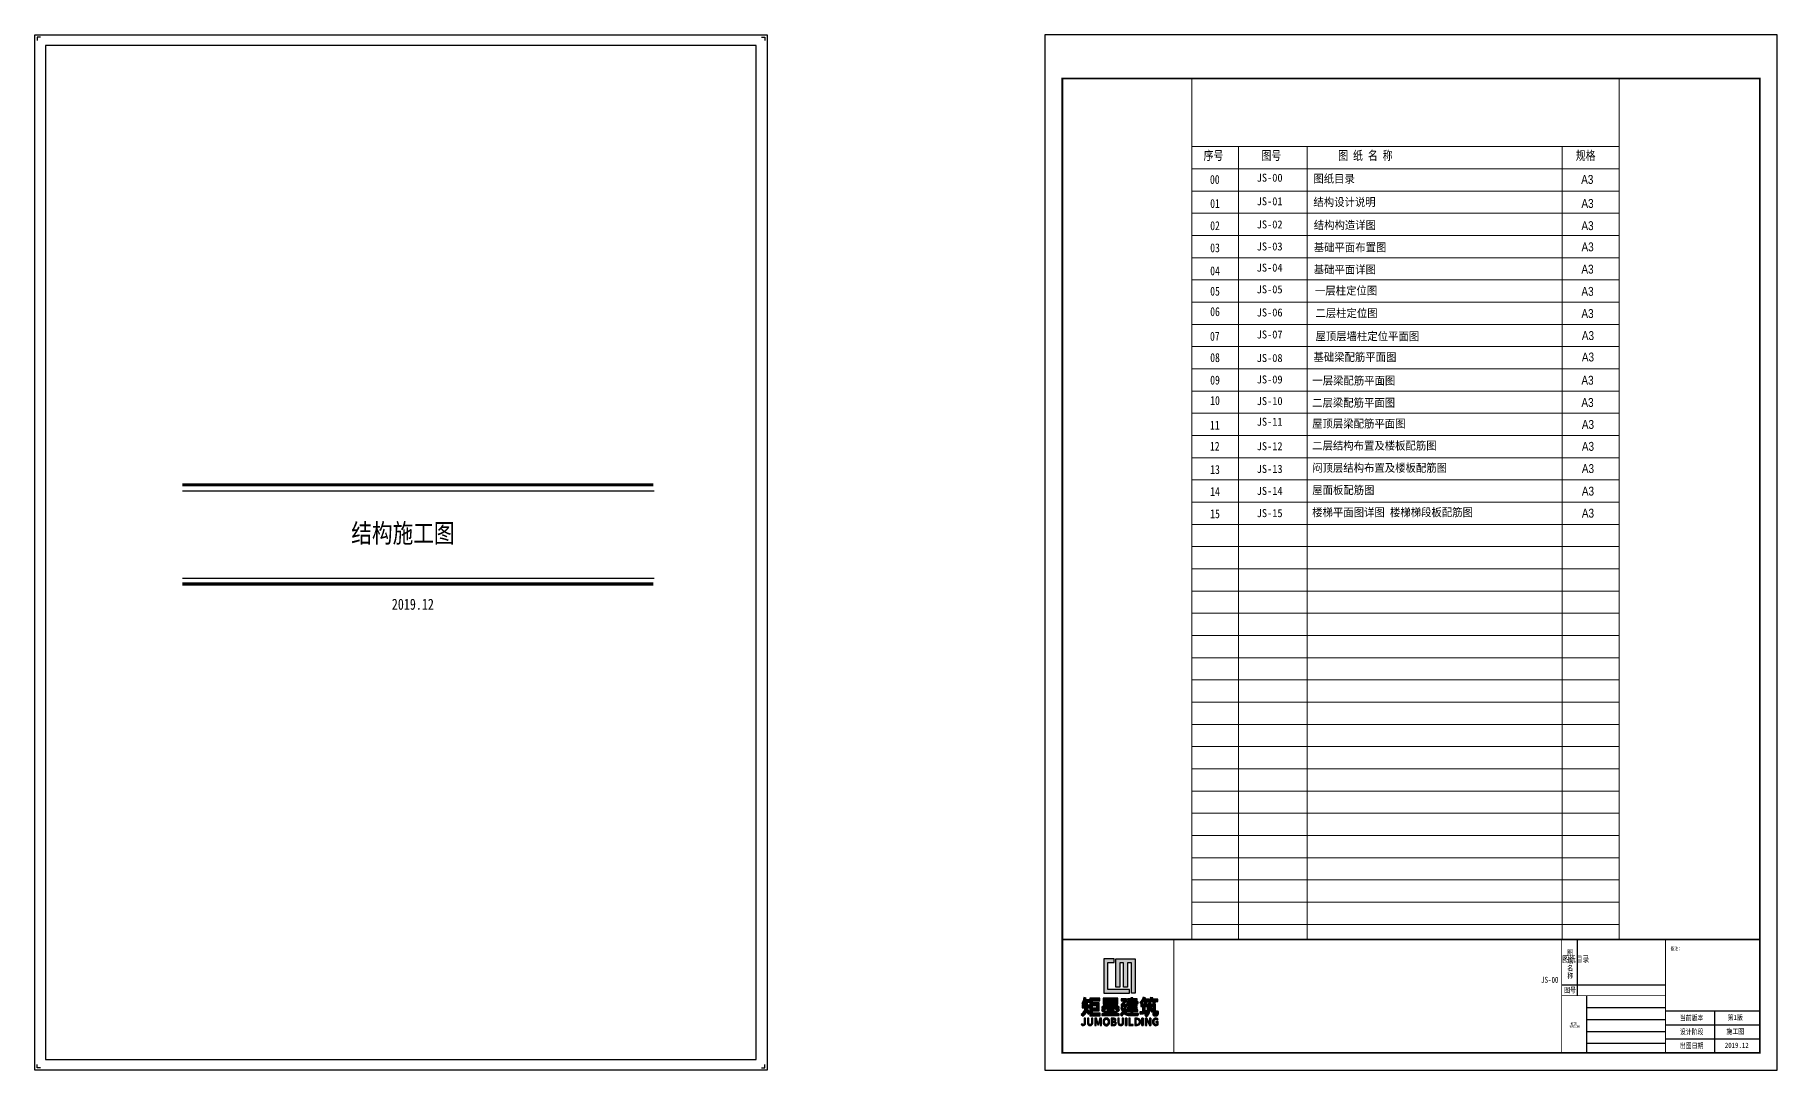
# Model space of a CAD drawing. Header units: millimetres. Extents: x -807114 to 558292, y -468455 to -61603.
# Drawn here: x -654468 to -593115, y -240676 to -204210 of the extents above; entities that cross this region are included whole.
import ezdxf
from ezdxf.enums import TextEntityAlignment as Align

# ---------------------------------------------------------------- set-up
doc = ezdxf.new("R2010")
doc.units = ezdxf.units.MM
doc.header["$LTSCALE"] = 1000
for name, color, linetype in [('PUB_TEXT', 3, 'Continuous'), ('PUB_TITLE', 4, 'Continuous'), ('TK', 7, 'Continuous'), ('建-文字', 7, 'Continuous'), ('标注', 7, 'Continuous'), ('标注1', 7, 'Continuous'), ('装饰天花', 3, 'Continuous')]:
    doc.layers.add(name, color=color, linetype=linetype)
doc.styles.add('style2', font='', dxfattribs={"width": 0.8, "height": 250})
doc.styles.add('uni-黑体', font='simhei.ttf')
doc.styles.add('ZDBOX', font='simsun.ttc', dxfattribs={"width": 0.7})
doc.styles.add('宋体', font='simsun.ttc', dxfattribs={"width": 0.8})
doc.styles.get('style2').set_extended_font_data('SimSun')

# ---------------------------------------------------------------- blocks, each defined once
blk = doc.blocks.new('rdfhdghkyouy')
h = blk.add_hatch(color=1)
h.dxf.hatch_style = 1
h.paths.add_polyline_path([(2159971.7, 406811.8), (2159998.1, 406811.8), (2159998.1, 406826.8), (2159956.5, 406826.8), (2159956.5, 406688.1), (2160060.7, 406688.1), (2160060.7, 406703), (2159971.7, 406703)])
h = blk.add_hatch(color=1)
h.dxf.hatch_style = 1
h.paths.add_polyline_path([(2160036.5, 406712), (2160051.7, 406712), (2160051.7, 406811.7), (2160067.7, 406811.7), (2160067.7, 406687.9), (2160083, 406687.9), (2160083, 406826.8), (2160005.4, 406826.8), (2160005.4, 406711.8), (2160020.5, 406711.8), (2160020.5, 406811.7), (2160036.5, 406811.7)])
h = blk.add_hatch(color=256)
h.dxf.hatch_style = 1
h.paths.add_polyline_path([(2159889.6, 406639), (2159889.6, 406651.5), (2159896.6, 406651.5), (2159896.6, 406660.4), (2159882.5, 406660.4, 0.075426), (2159884.5, 406668.2, 0.02828), (2159875.5, 406670.1, -0.101092), (2159866.7, 406645.4, 0.098123), (2159875.1, 406641.4, 0.05359), (2159879.3, 406651.5, -0.000618), (2159880.6, 406651.5), (2159880.6, 406639), (2159868.1, 406639), (2159868.1, 406629.1), (2159880.5, 406629.1, -0.17747), (2159864.8, 406601.7), (2159872.5, 406594.2, 0.125187), (2159885, 406612.1, -0.632942), (2159886.1, 406612.2, 0.035284), (2159893.2, 406602.9, 0.043167), (2159899.3, 406608.9), (2159899.3, 406611.4, -0.026646), (2159888.8, 406624.5, 0.19173), (2159889.4, 406629.1), (2159897.5, 406629.1), (2159897.5, 406639)])
h = blk.add_hatch(color=256)
h.dxf.hatch_style = 1
h.paths.add_polyline_path([(2160122.1, 406633.7), (2160129.2, 406633.7), (2160129.2, 406643.4), (2160106.1, 406643.4), (2160106.1, 406633.6), (2160113.2, 406633.6), (2160113.2, 406613.7, -0.0265), (2160102.5, 406611.9, 0.097106), (2160103.4, 406602.3, -0.005713), (2160129.2, 406607.1, 0.05), (2160129.3, 406616.5, 0.024926), (2160123, 406615, -0.515318), (2160122.1, 406615.5)])
h.paths.add_polyline_path([(2160164, 406643.4), (2160132.9, 406643.4), (2160132.9, 406614.9, -0.1854), (2160122.3, 406599.4, 0.144295), (2160129.6, 406593.4, 0.244594), (2160142.6, 406615.8), (2160142.6, 406622), (2160143.5, 406622), (2160150.1, 406611.1), (2160154.2, 406615.8), (2160155.2, 406615.8), (2160155.2, 406602.9, 0.365184), (2160160.4, 406596.2), (2160170.6, 406596.2, 0.348371), (2160177.2, 406604.6), (2160177.2, 406613.1, 0.011482), (2160169.4, 406615.8), (2160169.4, 406612.2), (2160168.3, 406612.2), (2160168.3, 406606, -0.574481), (2160164, 406606.5)])
h.paths.add_polyline_path([(2160142.7, 406634.5), (2160155.1, 406634.5), (2160155.1, 406620.2), (2160154.2, 406620.2), (2160147.7, 406629.4), (2160144.4, 406626.5), (2160142.7, 406626.5)], flags=16)
h.paths.add_polyline_path([(2160174.7, 406663.9), (2160153.4, 406663.9, 0.07162), (2160154.8, 406669.2, 0.023398), (2160145.3, 406670, -0.080777), (2160140.6, 406658.7), (2160139.9, 406658.7), (2160139.9, 406664.1), (2160122.5, 406664.1, 0.117099), (2160124.9, 406668.9, -0.03015), (2160114.9, 406670.9, -0.103994), (2160102.7, 406650.1, 0.130817), (2160110.2, 406644, 0.122166), (2160116.8, 406653.9), (2160120.3, 406653.9, 0.044245), (2160123.2, 406645.1, 0.137588), (2160131.5, 406647.7, -0.103032), (2160129.3, 406654), (2160138.3, 406654), (2160138.3, 406653.4, -0.005915), (2160135.5, 406649.3, 0.08158), (2160144.3, 406645.8, 0.192586), (2160148, 406654.1), (2160153.2, 406654.1, 0.071285), (2160157.1, 406645.4, 0.167739), (2160165.3, 406647.5, -0.147898), (2160162.2, 406654.1), (2160174.7, 406654.1)])
h = blk.add_hatch(color=256)
h.dxf.hatch_style = 1
h.paths.add_polyline_path([(2159899.3, 406596.2), (2159941.3, 406596.2), (2159941.3, 406607), (2159910.1, 406607), (2159910.1, 406616.7), (2159937.6, 406616.7), (2159937.6, 406648.9), (2159910.1, 406648.9), (2159910.1, 406656.7), (2159939.4, 406656.7), (2159939.4, 406667.5), (2159899.3, 406667.5)])
h.paths.add_polyline_path([(2159910, 406638.1), (2159926.9, 406638.1), (2159926.9, 406627.4), (2159910, 406627.4)], flags=16)
h = blk.add_hatch(color=256)
h.dxf.hatch_style = 1
h.paths.add_polyline_path([(2159987.6, 406631.9), (2159987.6, 406635.4), (2160013.4, 406635.4), (2160013.4, 406640.7), (2159987.6, 406640.7), (2159987.6, 406644.3), (2160013.5, 406644.3), (2160013.5, 406667.4), (2159952.9, 406667.4), (2159952.9, 406644.3), (2159978.8, 406644.3), (2159978.8, 406640.8), (2159952.8, 406640.8), (2159952.8, 406635.4), (2159978.7, 406635.4), (2159978.7, 406631.9), (2159947.6, 406631.9), (2159947.5, 406625.6), (2159955.5, 406625.6), (2159947.1, 406617.4), (2159953.6, 406610.7), (2159956.3, 406613.2), (2159956.3, 406607.8), (2159978.7, 406607.8), (2159978.7, 406604.2), (2159948.3, 406604.2), (2159948.3, 406597.1), (2160017.8, 406597.1), (2160017.8, 406604.3), (2159987.6, 406604.3), (2159987.6, 406607.7), (2160010.7, 406607.7), (2160010.7, 406614), (2159987.7, 406614), (2159987.7, 406618.5), (2159977.9, 406618.5), (2159975.7, 406625.6), (2159991.1, 406625.6), (2159987.1, 406623.1), (2159991.6, 406615.7), (2159998.4, 406619.9), (2159994.8, 406625.6), (2160007.1, 406625.6), (2160003.9, 406622.4), (2160013, 406611.8), (2160019.1, 406618.4), (2160011.7, 406625.6), (2160018.8, 406625.6), (2160018.8, 406631.9)])
h.paths.add_polyline_path([(2159974.1, 406625.6), (2159968.3, 406624.2), (2159970.9, 406615.5), (2159977.6, 406617.6), (2159978.6, 406617.6), (2159978.6, 406614.1), (2159957.3, 406614.1), (2159957.3, 406614.9), (2159963.3, 406622.4), (2159959, 406625.6)], flags=16)
h.paths.add_polyline_path([(2159987.6, 406650.6), (2159987.6, 406660.3), (2159995.6, 406660.3), (2159995.6, 406659.4), (2159990, 406654), (2159992.9, 406651.4), (2159992.9, 406650.6)], flags=16)
h.paths.add_polyline_path([(2159978.6, 406650.5), (2159973.4, 406650.5), (2159973.4, 406651.7), (2159976.6, 406654.5), (2159970.6, 406659.5), (2159970.6, 406660.4), (2159978.6, 406660.4)], flags=16)
h.paths.add_polyline_path([(2159998.3, 406650.6), (2159998.3, 406651.5), (2160002.7, 406656), (2159999.2, 406659.5), (2159999.2, 406660.4), (2160004.5, 406660.4), (2160004.5, 406650.6)], flags=16)
h.paths.add_polyline_path([(2159968.9, 406650.6), (2159961.8, 406650.6), (2159961.8, 406660.3), (2159966.9, 406660.3), (2159966.9, 406659.4), (2159963.9, 406657), (2159968.9, 406652.3)], flags=16)
h = blk.add_hatch(color=256)
h.dxf.hatch_style = 1
h.paths.add_polyline_path([(2160048.2, 406632), (2160048.2, 406642.5), (2160036.5, 406642.5), (2160036.5, 406643.4), (2160048.2, 406656), (2160048.2, 406664.8), (2160026.7, 406664.8), (2160026.7, 406656.8), (2160038.4, 406656.8), (2160038.4, 406655.9), (2160025.9, 406642.5), (2160025.9, 406634.5), (2160040.2, 406634.5), (2160040.2, 406632.3, -0.094714), (2160036.7, 406622.6, -0.697354), (2160035.8, 406622.6, 0.000076), (2160031.4, 406631.9), (2160025.4, 406628.7, 0.101136), (2160031.5, 406614, -0.613145), (2160031.3, 406612.1, -0.034324), (2160022.2, 406602.3, 0.063835), (2160029.3, 406595.2, 0.053493), (2160037.4, 406604.9, -0.6157), (2160038.6, 406605.1, 0.207786), (2160060.8, 406597.4), (2160094.1, 406597.4, 0.26103), (2160097.2, 406605.5), (2160057.5, 406605.5, -0.163358), (2160042.8, 406611.7, -0.39359), (2160042.4, 406614.5, 0.079801)])
h = blk.add_hatch(color=256)
h.dxf.hatch_style = 1
h.paths.add_polyline_path([(2160073.1, 406631.8), (2160073.1, 406635.3), (2160091, 406635.3), (2160091, 406646.1), (2160095.6, 406646.1), (2160095.6, 406653.2), (2160090.9, 406653.2), (2160090.9, 406664.7), (2160074.2, 406664.7), (2160074.2, 406669.2), (2160066, 406669.2), (2160066, 406664.7), (2160051.8, 406664.7), (2160051.8, 406657.6), (2160066.1, 406657.6), (2160066.1, 406653.2), (2160049.1, 406653.2), (2160049.1, 406646), (2160066, 406646), (2160066, 406642.5), (2160051.7, 406642.5), (2160051.7, 406635.6), (2160066, 406635.6), (2160066, 406631.8), (2160051.8, 406631.8), (2160051.8, 406623.8), (2160065.9, 406623.8), (2160065.9, 406620.4), (2160047.3, 406620.4), (2160047.3, 406613.1), (2160065.9, 406613.1), (2160065.9, 406607.8), (2160073.3, 406607.8), (2160073.3, 406613.1), (2160093.7, 406613.1), (2160093.7, 406620.3), (2160073.1, 406620.3), (2160073.1, 406623.9), (2160091, 406623.9), (2160091, 406631.8)])
h.paths.add_polyline_path([(2160073.2, 406642.5), (2160073.2, 406646.1), (2160082.8, 406646.1), (2160082.8, 406642.5)], flags=16)
h.paths.add_polyline_path([(2160073.1, 406653.3), (2160073.1, 406657.6), (2160082.8, 406657.6), (2160082.8, 406653.3)], flags=16)
h = blk.add_hatch(color=256)
h.dxf.hatch_style = 1
h.paths.add_polyline_path([(2159876.2, 406565, -0.864465), (2159867.9, 406564.8), (2159864.1, 406561.2, 0.640771), (2159881.6, 406562.6), (2159881.6, 406586.4), (2159876.2, 406586.4)])
h = blk.add_hatch(color=256)
h.dxf.hatch_style = 1
h.paths.add_polyline_path([(2159911.8, 406566.5), (2159911.8, 406586.4), (2159906.5, 406586.4), (2159906.5, 406566.9, -1.009966), (2159894.9, 406566.8), (2159894.9, 406586.5), (2159889.5, 406586.5), (2159889.5, 406567.8, 0.977216)])
h = blk.add_hatch(color=256)
h.dxf.hatch_style = 1
h.paths.add_polyline_path([(2159932.4, 406566.9), (2159926.2, 406586.4), (2159919.7, 406586.4), (2159919.7, 406557.1), (2159925.2, 406557.1), (2159925.2, 406576.5), (2159926, 406576.5), (2159931.3, 406559.8), (2159935.1, 406559.8), (2159941, 406578.5), (2159941.2, 406578.5), (2159941.2, 406557), (2159946.6, 406557), (2159946.6, 406586.5), (2159940.2, 406586.5), (2159934.2, 406566.9)])
h = blk.add_hatch(color=256)
h.dxf.hatch_style = 1
h.paths.add_polyline_path([(2159964.3, 406556.1), (2159969, 406556.1, 0.298348), (2159978.7, 406566.2), (2159978.7, 406577.1, 0.364292), (2159968, 406587.2), (2159964.4, 406587.2, 0.350695), (2159953.7, 406577.3), (2159953.7, 406565.9, 0.26696)])
h.paths.add_polyline_path([(2159959.1, 406567.7), (2159959.1, 406576.1, -0.250076), (2159964.4, 406582.3), (2159968, 406582.3, -0.285743), (2159973.3, 406576.1), (2159973.3, 406567.7, -0.285743), (2159968, 406561.5), (2159964.4, 406561.5, -0.250076)], flags=16)
h = blk.add_hatch(color=256)
h.dxf.hatch_style = 1
h.paths.add_polyline_path([(2160002.1, 406572.3), (2160002.1, 406573.8, 0.826888), (2159997.4, 406586.6), (2159985.9, 406586.6), (2159985.9, 406557.1), (2159997.4, 406557.1, 0.912972)])
h.paths.add_polyline_path([(2159999.8, 406561.5), (2159991.2, 406561.5), (2159991.2, 406570.4), (2160000, 406570.4, -0.432832)], flags=16)
h.paths.add_polyline_path([(2159999.1, 406574.9), (2159991.2, 406574.9), (2159991.2, 406582), (2159999, 406582, -0.583472)], flags=16)
h = blk.add_hatch(color=256)
h.dxf.hatch_style = 1
h.paths.add_polyline_path([(2160028.9, 406556.7, 0.366868), (2160035.7, 406566.7), (2160035.7, 406586.4), (2160030.3, 406586.4), (2160030.3, 406566.7, -0.36078), (2160028, 406562, -0.268116), (2160021.6, 406562.1, -0.217237), (2160018.8, 406566.7), (2160018.8, 406586.5), (2160013.4, 406586.5), (2160013.4, 406567.9, 0.336908), (2160020.8, 406556.6, 0.089531)])
h = blk.add_hatch(color=256)
h.dxf.hatch_style = 1
h.paths.add_polyline_path([(2160049.1, 406586.5), (2160043.7, 406586.5), (2160043.7, 406557), (2160049.1, 406557)])
h = blk.add_hatch(color=256)
h.dxf.hatch_style = 1
h.paths.add_polyline_path([(2160063.3, 406561.5), (2160063.3, 406586.5), (2160058, 406586.5), (2160058, 406557.1), (2160074.9, 406557.1), (2160074.9, 406561.5)])
h = blk.add_hatch(color=256)
h.dxf.hatch_style = 1
h.paths.add_polyline_path([(2160091.8, 406557, 0.327653), (2160104.3, 406566.3, 0.052451), (2160104.3, 406576.9, 0.343572), (2160091.8, 406586.4), (2160081.9, 406586.4), (2160081.9, 406557)])
h.paths.add_polyline_path([(2160087.4, 406561.5), (2160087.4, 406582), (2160093.5, 406582, -0.193939), (2160098.8, 406575.1, -0.007348), (2160098.9, 406567.5, -0.192736), (2160093.5, 406561.5)], flags=16)
h = blk.add_hatch(color=256)
h.dxf.hatch_style = 1
h.paths.add_polyline_path([(2160110.6, 406556.9), (2160115.9, 406556.9), (2160115.9, 406586.5), (2160110.6, 406586.5)])
h = blk.add_hatch(color=256)
h.dxf.hatch_style = 1
h.paths.add_polyline_path([(2160141.7, 406565.9), (2160141, 406565.9), (2160131.1, 406586.5), (2160124.8, 406586.5), (2160124.8, 406557), (2160130.2, 406557), (2160130.2, 406578.4), (2160130.9, 406578.4), (2160141.8, 406557.2), (2160147.1, 406557.2), (2160147.1, 406586.4), (2160141.7, 406586.4)])
h = blk.add_hatch(color=256)
h.dxf.hatch_style = 1
h.paths.add_polyline_path([(2160176.5, 406559.8), (2160176.5, 406573.1), (2160166.7, 406573.1), (2160166.7, 406568.6), (2160172, 406568.6), (2160172, 406561.5, -0.413609), (2160159.6, 406567.7), (2160159.6, 406576.4, -0.631574), (2160173.5, 406579.9), (2160176.5, 406583.6, 0.61009), (2160154.1, 406576), (2160154.1, 406566.7, 0.585231)])
for p, q in [((2159864.8, 406601.7), (2159872.5, 406594.2)), ((2159955.5, 406625.6), (2159947.1, 406617.4)), ((2159957.3, 406614.9), (2159963.3, 406622.4)), ((2160113.2, 406633.6), (2160113.2, 406613.7)), ((2160122.1, 406633.7), (2160122.1, 406615.5)), ((2160132.9, 406614.9), (2160132.9, 406643.4)), ((2160164, 406643.4), (2160164, 406606.5)), ((2159999.1, 406574.9), (2159991.2, 406574.9)), ((2160000, 406570.4), (2159991.2, 406570.4)), ((2160124.8, 406557), (2160124.8, 406586.5)), ((2160147.1, 406586.4), (2160147.1, 406557.2))]:
    blk.add_line(p, q)
for points in [[(2160060.7, 406687.7), (2160060.7, 406703), (2159971.7, 406703), (2159971.7, 406811.8), (2159998.1, 406811.8), (2159998.1, 406826.8), (2159956.5, 406826.8), (2159956.5, 406688.1), (2160060.4, 406688.1)], [(2160083.1, 406687.9), (2160067.7, 406687.9), (2160067.7, 406811.7), (2160051.7, 406811.7), (2160051.7, 406712), (2160036.5, 406712), (2160036.5, 406811.7), (2160020.5, 406811.7), (2160020.5, 406711.8), (2160005.4, 406711.8), (2160005.4, 406826.8), (2160083, 406826.8), (2160083, 406687.9)]]:
    blk.add_lwpolyline(points)
for points in [[(2159888.8, 406624.5, 0.19173), (2159889.4, 406629.1), (2159897.5, 406629.1), (2159897.5, 406639), (2159889.6, 406639), (2159889.6, 406651.5), (2159896.6, 406651.5), (2159896.6, 406660.4), (2159882.5, 406660.4, 0.075426), (2159884.5, 406668.2, 0.02828), (2159875.5, 406670.1, -0.101092), (2159866.7, 406645.4, 0.098123), (2159875.1, 406641.4, 0.05359), (2159879.3, 406651.5, -0.000618), (2159880.6, 406651.5), (2159880.6, 406639), (2159868.1, 406639), (2159868.1, 406629.1), (2159880.5, 406629.1, -0.17747), (2159864.8, 406601.7), (2159872.5, 406594.2, 0.125187), (2159885, 406612.1, -0.632942), (2159886.1, 406612.2, 0.035284), (2159893.2, 406602.9, 0.043167), (2159899.3, 406608.9), (2159899.3, 406611.4, -0.026646)], [(2160174.7, 406663.9), (2160153.4, 406663.9, 0.07162), (2160154.8, 406669.2, 0.023398), (2160145.3, 406670, -0.080777), (2160140.6, 406658.7), (2160139.9, 406658.7), (2160139.9, 406664.1), (2160122.5, 406664.1, 0.117099), (2160124.9, 406668.9, -0.03015), (2160114.9, 406670.9, -0.103994), (2160102.7, 406650.1, 0.130817), (2160110.2, 406644, 0.122166), (2160116.8, 406653.9), (2160120.3, 406653.9, 0.044245), (2160123.2, 406645.1, 0.137588), (2160131.5, 406647.7, -0.103032), (2160129.3, 406654), (2160138.3, 406654), (2160138.3, 406653.4, -0.005915), (2160135.5, 406649.3, 0.08158), (2160144.3, 406645.8, 0.192586), (2160148, 406654.1), (2160153.2, 406654.1, 0.071285), (2160157.1, 406645.4, 0.167739), (2160165.3, 406647.5, -0.147898), (2160162.2, 406654.1), (2160174.7, 406654.1)], [(2160048.2, 406632), (2160048.2, 406642.5), (2160036.5, 406642.5), (2160036.5, 406643.4), (2160048.2, 406656), (2160048.2, 406664.8), (2160026.7, 406664.8), (2160026.7, 406656.8), (2160038.4, 406656.8), (2160038.4, 406655.9), (2160025.9, 406642.5), (2160025.9, 406634.5), (2160040.2, 406634.5), (2160040.2, 406632.3, -0.094714), (2160036.7, 406622.6, -0.697358), (2160035.8, 406622.6, 0.000076), (2160031.4, 406631.9), (2160025.4, 406628.7, 0.101136), (2160031.5, 406614, -0.613145), (2160031.3, 406612.1, -0.034324), (2160022.2, 406602.3, 0.063835), (2160029.3, 406595.2, 0.053493), (2160037.4, 406604.9, -0.6157), (2160038.6, 406605.1, 0.207786), (2160060.8, 406597.4), (2160094.1, 406597.4, 0.26103), (2160097.2, 406605.5), (2160057.5, 406605.5, -0.163358), (2160042.8, 406611.7, -0.335218), (2160042.2, 406614.2, 0.081667)], [(2160129.2, 406643.4), (2160106.1, 406643.4), (2160106.1, 406633.6), (2160113.2, 406633.6), (2160113.2, 406613.7, -0.0265), (2160102.5, 406611.9, 0.097106), (2160103.4, 406602.3, -0.005713), (2160129.2, 406607.1, 0.05), (2160129.3, 406616.5, 0.024926), (2160123, 406615, -0.515318), (2160122.1, 406615.5), (2160122.1, 406633.7), (2160129.2, 406633.7)], [(2160142.6, 406622), (2160143.5, 406622), (2160150.1, 406611.1), (2160154.2, 406615.8), (2160155.2, 406615.8), (2160155.2, 406602.9, 0.365184), (2160160.4, 406596.2), (2160170.6, 406596.2, 0.348371), (2160177.2, 406604.6), (2160177.2, 406613.1, 0.011482), (2160169.4, 406615.8), (2160169.4, 406612.2), (2160168.3, 406612.2), (2160168.3, 406606, -0.574481), (2160164, 406606.5), (2160164, 406643.4), (2160132.9, 406643.4), (2160132.9, 406614.9, -0.1854), (2160122.3, 406599.4, 0.144295), (2160129.6, 406593.4, 0.244594), (2160142.6, 406615.8)], [(2159881.6, 406586.4), (2159876.2, 406586.4), (2159876.2, 406565, -0.864465), (2159867.9, 406564.8), (2159864.1, 406561.2, 0.640771), (2159881.6, 406562.6)], [(2159894.9, 406566.8), (2159894.9, 406586.5), (2159889.5, 406586.5), (2159889.5, 406567.8, 0.977216), (2159911.8, 406566.5), (2159911.8, 406586.4), (2159906.5, 406586.4), (2159906.5, 406566.7, -0.98776)], [(2159978.7, 406566.2), (2159978.7, 406577.1, 0.364292), (2159968, 406587.2), (2159964.4, 406587.2, 0.350695), (2159953.7, 406577.3), (2159953.7, 406565.9, 0.26696), (2159964.3, 406556.1), (2159969, 406556.1, 0.298348)], [(2159959.1, 406567.7), (2159959.1, 406576.1, -0.250076), (2159964.4, 406582.3), (2159968, 406582.3, -0.285743), (2159973.3, 406576.1), (2159973.3, 406567.7, -0.285743), (2159968, 406561.5), (2159964.4, 406561.5, -0.250076)], [(2160002.1, 406572.3), (2160002.1, 406573.8, 0.826888), (2159997.4, 406586.6), (2159985.9, 406586.6), (2159985.9, 406557.1), (2159997.4, 406557.1, 0.912972)], [(2159999.1, 406574.9), (2159991.2, 406574.9), (2159991.2, 406582), (2159999, 406582, -0.583472)], [(2159999.8, 406561.5), (2159991.2, 406561.5), (2159991.2, 406570.4), (2160000, 406570.4, -0.432832)], [(2160035.7, 406566.7), (2160035.7, 406586.4), (2160030.3, 406586.4), (2160030.3, 406566.7, -0.36078), (2160028, 406562, -0.268116), (2160021.6, 406562.1, -0.217237), (2160018.8, 406566.7), (2160018.8, 406586.5), (2160013.4, 406586.5), (2160013.4, 406567.9, 0.336908), (2160020.8, 406556.6, 0.089531), (2160028.9, 406556.7, 0.366868)], [(2160104.3, 406566.3, 0.052451), (2160104.3, 406576.9, 0.343572), (2160091.8, 406586.4), (2160081.9, 406586.4), (2160081.9, 406557), (2160091.8, 406557, 0.327653)], [(2160087.4, 406582), (2160093.5, 406582, -0.193939), (2160098.8, 406575.1, -0.007348), (2160098.9, 406567.5, -0.192736), (2160093.5, 406561.5), (2160087.4, 406561.5)], [(2160159.6, 406567.7), (2160159.6, 406576.4, -0.631574), (2160173.5, 406579.9), (2160176.5, 406583.6, 0.61009), (2160154.1, 406576), (2160154.1, 406566.7, 0.585231), (2160176.5, 406559.8), (2160176.5, 406573.1), (2160166.7, 406573.1), (2160166.7, 406568.6), (2160172, 406568.6), (2160172, 406561.5, -0.413609)]]:
    blk.add_lwpolyline(points, format="xyb", close=True)
for points in [[(2159939.4, 406656.7), (2159939.4, 406667.5), (2159899.3, 406667.5), (2159899.3, 406596.2), (2159941.3, 406596.2), (2159941.3, 406607), (2159910.1, 406607), (2159910.1, 406616.7), (2159937.6, 406616.7), (2159937.6, 406648.9), (2159910.1, 406648.9), (2159910.1, 406656.7)], [(2159937.6, 406648.9), (2159910.1, 406648.9), (2159910.1, 406656.7), (2159939.4, 406656.7), (2159939.4, 406667.5), (2159899.3, 406667.5), (2159899.3, 406596.2), (2159941.3, 406596.2), (2159941.3, 406607), (2159910.1, 406607), (2159910.1, 406616.7), (2159937.6, 406616.7)], [(2159910, 406638.1), (2159926.9, 406638.1), (2159926.9, 406627.4), (2159910, 406627.4)], [(2159910, 406627.4), (2159910, 406638.1), (2159926.9, 406638.1), (2159926.9, 406627.4)], [(2160010.7, 406614), (2159987.7, 406614), (2159987.7, 406618.5), (2159977.9, 406618.5), (2159975.7, 406625.6), (2159991.1, 406625.6), (2159987.1, 406623.1), (2159991.6, 406615.7), (2159998.4, 406619.9), (2159994.8, 406625.6), (2160007.1, 406625.6), (2160003.9, 406622.4), (2160013, 406611.8), (2160019.1, 406618.4), (2160011.7, 406625.6), (2160018.8, 406625.6), (2160018.8, 406631.9), (2159987.6, 406631.9), (2159987.6, 406635.4), (2160013.4, 406635.4), (2160013.4, 406640.7), (2159987.6, 406640.7), (2159987.6, 406644.3), (2160013.5, 406644.3), (2160013.5, 406667.4), (2159952.9, 406667.4), (2159952.9, 406644.3), (2159978.8, 406644.3), (2159978.8, 406640.8), (2159952.8, 406640.8), (2159952.8, 406635.4), (2159978.7, 406635.4), (2159978.7, 406631.9), (2159947.6, 406631.9), (2159947.5, 406625.6), (2159955.5, 406625.6), (2159947.1, 406617.4), (2159953.6, 406610.7), (2159956.3, 406613.2), (2159956.3, 406607.8), (2159978.7, 406607.8), (2159978.7, 406604.2), (2159948.3, 406604.2), (2159948.3, 406597.1), (2160017.8, 406597.1), (2160017.8, 406604.3), (2159987.6, 406604.3), (2159987.6, 406607.7), (2160010.7, 406607.7)], [(2159978.6, 406614.1), (2159957.3, 406614.1), (2159957.3, 406614.9), (2159963.3, 406622.4), (2159959, 406625.6), (2159974.1, 406625.6), (2159968.3, 406624.2), (2159970.9, 406615.5), (2159977.6, 406617.6), (2159978.6, 406617.6)], [(2159968.9, 406650.6), (2159961.8, 406650.6), (2159961.8, 406660.3), (2159966.9, 406660.3), (2159966.9, 406659.4), (2159963.9, 406657), (2159968.9, 406652.3)], [(2159978.6, 406650.5), (2159973.4, 406650.5), (2159973.4, 406651.7), (2159976.6, 406654.5), (2159970.6, 406659.5), (2159970.6, 406660.4), (2159978.6, 406660.4)], [(2159987.6, 406650.6), (2159987.6, 406660.3), (2159995.6, 406660.3), (2159995.6, 406659.4), (2159990, 406654), (2159992.9, 406651.4), (2159992.9, 406650.6)], [(2159998.3, 406650.6), (2159998.3, 406651.5), (2160002.7, 406656), (2159999.2, 406659.5), (2159999.2, 406660.4), (2160004.5, 406660.4), (2160004.5, 406650.6)], [(2160091, 406646.1), (2160095.6, 406646.1), (2160095.6, 406653.2), (2160090.9, 406653.2), (2160090.9, 406664.7), (2160074.2, 406664.7), (2160074.2, 406669.2), (2160066, 406669.2), (2160066, 406664.7), (2160051.8, 406664.7), (2160051.8, 406657.6), (2160066.1, 406657.6), (2160066.1, 406653.2), (2160049.1, 406653.2), (2160049.1, 406646), (2160066, 406646), (2160066, 406642.5), (2160051.7, 406642.5), (2160051.7, 406635.6), (2160066, 406635.6), (2160066, 406631.8), (2160051.8, 406631.8), (2160051.8, 406623.8), (2160065.9, 406623.8), (2160065.9, 406620.4), (2160047.3, 406620.4), (2160047.3, 406613.1), (2160065.9, 406613.1), (2160065.9, 406607.8), (2160073.3, 406607.8), (2160073.3, 406613.1), (2160093.7, 406613.1), (2160093.7, 406620.3), (2160073.1, 406620.3), (2160073.1, 406623.9), (2160091, 406623.9), (2160091, 406631.8), (2160073.1, 406631.8), (2160073.1, 406635.3), (2160091, 406635.3)], [(2160073.1, 406657.6), (2160082.8, 406657.6), (2160082.8, 406653.3), (2160073.1, 406653.3)], [(2160073.1, 406653.3), (2160073.1, 406657.6), (2160082.8, 406657.6), (2160082.8, 406653.3)], [(2160073.2, 406646.1), (2160082.8, 406646.1), (2160082.8, 406642.5), (2160073.2, 406642.5)], [(2160073.2, 406642.5), (2160073.2, 406646.1), (2160082.8, 406646.1), (2160082.8, 406642.5)], [(2160142.7, 406626.5), (2160142.7, 406634.5), (2160155.1, 406634.5), (2160155.1, 406620.2), (2160154.2, 406620.2), (2160147.7, 406629.4), (2160144.4, 406626.5)], [(2159925.2, 406576.5), (2159926, 406576.5), (2159931.3, 406559.8), (2159935.1, 406559.8), (2159941, 406578.5), (2159941.2, 406578.5), (2159941.2, 406557), (2159946.6, 406557), (2159946.6, 406586.5), (2159940.2, 406586.5), (2159934.2, 406566.9), (2159932.4, 406566.9), (2159926.2, 406586.4), (2159919.7, 406586.4), (2159919.7, 406557.1), (2159925.2, 406557.1)], [(2160043.7, 406586.5), (2160049.1, 406586.5), (2160049.1, 406557), (2160043.7, 406557)], [(2160049.1, 406586.5), (2160043.7, 406586.5), (2160043.7, 406557), (2160049.1, 406557)], [(2160063.3, 406586.5), (2160058, 406586.5), (2160058, 406557.1), (2160074.9, 406557.1), (2160074.9, 406561.5), (2160063.3, 406561.5)], [(2160110.6, 406586.5), (2160115.9, 406586.5), (2160115.9, 406556.9), (2160110.6, 406556.9)], [(2160115.9, 406586.5), (2160110.6, 406586.5), (2160110.6, 406556.9), (2160115.9, 406556.9)], [(2160130.2, 406578.4), (2160130.9, 406578.4), (2160141.8, 406557.2), (2160147.1, 406557.2), (2160147.1, 406586.4), (2160141.7, 406586.4), (2160141.7, 406565.9), (2160141, 406565.9), (2160131.1, 406586.5), (2160124.8, 406586.5), (2160124.8, 406557), (2160130.2, 406557)]]:
    blk.add_lwpolyline(points, close=True)
for centre, radius, start, end in [((2159835.1, 406636.8), 46, 310.12493, 350.37904), ((2159843.4, 406627.8), 44.4, 310.85215, 339.42294), ((2160058.6, 406626.8), 29.5, 227.33005, 274.28295)]:
    blk.add_arc(centre, radius, start, end)
blk = doc.blocks.new('G$CB05D023B')
for p, q in [((18755, 2624), (18755, 4604)), ((18203, 3008), (21854, 3008))]:
    blk.add_line(p, q)
at = {"const_width": 30.7}
for points in [[(4537, 4604), (4537, 614)], [(18194, 4604), (18194, 614)], [(21854, 4604), (21854, 614)], [(18203, 2624), (21854, 2624)]]:
    blk.add_lwpolyline(points, dxfattribs=at)
at = {"layer": 'PUB_TITLE'}
for p, q in [((21854, 2087), (25170, 2087)), ((23588, 614), (23588, 2087)), ((21854, 1596), (25170, 1596)), ((21854, 1596), (25170, 1596)), ((21854, 1105), (25170, 1105))]:
    blk.add_line(p, q, dxfattribs=at)
blk.add_lwpolyline([(0, 36466), (0, 0), (25784, 0), (25784, 36466)], close=True, dxfattribs=at)
at = {"layer": 'PUB_TITLE', "const_width": 61.4}
blk.add_lwpolyline([(614, 34931), (614, 614), (25170, 614), (25170, 34931)], close=True, dxfattribs=at)
blk.add_lwpolyline([(614, 4604), (25170, 4604)], dxfattribs=at)
at = {"layer": 'PUB_TITLE'}
blk.add_open_spline([(19071, 2624), (19071, 2624), (19071, 1470), (19071, 614)], degree=3, dxfattribs=at)
for points in [[(19071, 2205), (19071, 2205), (20385, 2205), (21181, 2205), (21181, 2205), (21630, 2205), (21854, 2205)], [(19071, 1786), (19071, 1786), (20385, 1786), (21181, 1786), (21181, 1786), (21630, 1786), (21854, 1786)], [(19071, 1367), (19071, 1367), (20385, 1367), (21181, 1367), (21181, 1367), (21630, 1367), (21854, 1367)], [(19071, 948), (19071, 948), (20385, 948), (21181, 948), (21181, 948), (21630, 948), (21854, 948)]]:
    blk.add_open_spline(points, degree=3, knots=[0, 0, 0, 0, 0.614019, 0.614019, 0.614019, 673.65089, 673.65089, 673.65089, 673.65089], dxfattribs=at)
at = {"xscale": 8.682400419043766, "yscale": 8.682400419043766, "zscale": 8.682400419043766}
blk.add_blockref('rdfhdghkyouy', (-18751530, -3528316), dxfattribs=at)
at = {"style": 'ZDBOX', "width": 0.8}
for s, height, p in [('备注：', 122.8, (22234, 4288)), ('纸', 184, (18496, 3866)), ('名', 184, (18496, 3598)), ('图', 184, (18496, 4144)), ('称', 184, (18496, 3334)), ('图号', 184.2, (18492, 2822))]:
    blk.add_text(s, height=height, dxfattribs=at).set_placement(p, align=Align.MIDDLE)
for s, p in [('当前版本', (22360, 1753)), ('第1版', (24043, 1766)), ('设计阶段', (22360, 1262)), ('施工图', (24000, 1275)), ('出图日期', (22360, 771)), ('2019.12', (23941, 784))]:
    blk.add_text(s, height=184.2, dxfattribs=at).set_placement(p)
at = {"layer": 'PUB_TEXT', "color": 8, "style": '宋体', "width": 0.7}
blk.add_text('REVISION', height=78, dxfattribs=at).set_placement((18466, 1474), align=Align.BOTTOM_LEFT)
at = {"layer": 'PUB_TEXT', "color": 8, "style": '宋体'}
blk.add_text('修改', height=78, dxfattribs=at).set_placement((18508, 1602))

msp = doc.modelspace()

# ---------------------------------------------------------------- linework, layer by layer
at = {"color": 2, "lineweight": 0}
for p, q in [((-613730, -236071.9), (-613730, -205744.9)), ((-613728, -229279.1), (-613728, -205744.9)), ((-598684.1, -205744.9), (-598684.1, -236071.9))]:
    msp.add_line(p, q, dxfattribs=at)
at = {"layer": 'TK', "color": 1}
for p, q in [((-654388.1, -204289.9), (-654388.1, -204410.4)), ((-654267.2, -204289.9), (-654388.1, -204289.9)), ((-628884.7, -204289.9), (-628763.9, -204289.9)), ((-628763.9, -204289.9), (-628763.9, -204410.4)), ((-654388.1, -240596.2), (-654388.1, -240475.7)), ((-628763.9, -240596.2), (-628763.9, -240475.7)), ((-654267.2, -240596.2), (-654388.1, -240596.2)), ((-628884.7, -240596.2), (-628763.9, -240596.2))]:
    msp.add_line(p, q, dxfattribs=at)
at = {"layer": 'TK', "color": 4}
for points in [[(-628683.9, -204209.9), (-628683.9, -240676.2), (-654468.1, -240676.2), (-654468.1, -204209.9)], [(-654088.1, -240296.2), (-629063.9, -240296.2), (-629063.9, -204589.9), (-654088.1, -204589.9)]]:
    msp.add_lwpolyline(points, close=True, dxfattribs=at)
at = {"layer": '标注1', "color": 4, "lineweight": 0}
for p, q in [((-613730, -208146.1), (-598684.1, -208146.1)), ((-612087.2, -208928.8), (-612087.2, -208146.1)), ((-609670.5, -208928.8), (-609670.5, -208146.1)), ((-600681.4, -208928.8), (-600681.4, -208146.1)), ((-613730, -208928.8), (-598684.1, -208928.8)), ((-612087.2, -211276.9), (-612087.2, -208928.8)), ((-609670.5, -212059.6), (-609670.5, -208928.8)), ((-600681.4, -211276.9), (-600681.4, -208928.8)), ((-613730, -209711.5), (-598684.1, -209711.5)), ((-613730, -210494.2), (-598684.1, -210494.2)), ((-613730, -211276.9), (-598684.1, -211276.9)), ((-612087.2, -236071.9), (-612087.2, -211263.4)), ((-600681.4, -236071.9), (-600681.4, -211276.9)), ((-613730, -212059.6), (-598684.1, -212059.6)), ((-609670.5, -236071.9), (-609670.5, -212059.6)), ((-613730, -212842.3), (-598684.1, -212842.3)), ((-613730, -213625), (-598684.1, -213625)), ((-613730, -214407.7), (-598684.1, -214407.7)), ((-613730, -214407.7), (-598684.1, -214407.7)), ((-613733.1, -215190.4), (-598687.2, -215190.4)), ((-613733.1, -215190.4), (-598687.2, -215190.4)), ((-613730, -215973.1), (-598684.1, -215973.1)), ((-613730, -215973.1), (-598684.1, -215973.1)), ((-613730, -216755.8), (-598684.1, -216755.8)), ((-613730, -216755.8), (-598684.1, -216755.8)), ((-613730, -217538.5), (-598684.1, -217538.5)), ((-613730, -217538.5), (-598684.1, -217538.5)), ((-613730, -218321.2), (-598684.1, -218321.2)), ((-613730, -218321.2), (-598684.1, -218321.2)), ((-613730, -219103.9), (-598684.1, -219103.9)), ((-613730, -219886.6), (-598684.1, -219886.6)), ((-613730, -219886.6), (-598684.1, -219886.6)), ((-613730, -220669.3), (-598684.1, -220669.3)), ((-613730, -221452), (-598684.1, -221452)), ((-613730, -222234.8), (-598684.1, -222234.8)), ((-613730, -223017.5), (-598684.1, -223017.5)), ((-613730, -223800.2), (-598684.1, -223800.2)), ((-598684.1, -224582.9), (-613730, -224582.9)), ((-613730, -225365.6), (-598684.1, -225365.6)), ((-613730, -226148.3), (-598684.1, -226148.3)), ((-613730, -226148.3), (-598684.1, -226148.3)), ((-613730, -226931), (-598684.1, -226931)), ((-613730, -227713.7), (-598684.1, -227713.7)), ((-613730, -228496.4), (-598684.1, -228496.4)), ((-613730, -229279.1), (-598684.1, -229279.1)), ((-613730, -230061.8), (-598684.1, -230061.8)), ((-613730, -230061.8), (-598684.1, -230061.8)), ((-613730, -230844.5), (-598684.1, -230844.5)), ((-613730, -231627.2), (-598684.1, -231627.2)), ((-613730, -232409.9), (-598684.1, -232409.9)), ((-613730, -233192.6), (-598684.1, -233192.6)), ((-613730, -233975.3), (-598684.1, -233975.3)), ((-613730, -234758), (-598684.1, -234758)), ((-613730, -235540.7), (-598684.1, -235540.7))]:
    msp.add_line(p, q, dxfattribs=at)
at = {"layer": '装饰天花', "color": 3}
for p, q in [((-649268.2, -220265.9), (-632657.9, -220265.9)), ((-649268.2, -223346.9), (-632657.9, -223346.9))]:
    msp.add_line(p, q, dxfattribs=at)
at = {"layer": '装饰天花', "color": 3, "const_width": 111.2}
for points in [[(-649272.1, -220060.5), (-632687.3, -220060.5)], [(-649272.1, -223552.3), (-632687.3, -223552.3)]]:
    msp.add_lwpolyline(points, dxfattribs=at)

# ---------------------------------------------------------------- block references
at = {"color": 1}
msp.add_blockref('G$CB05D023B', (-618899.2, -240676.2), dxfattribs=at)

# ---------------------------------------------------------------- texts
at = {"layer": '建-文字', "style": 'uni-黑体'}
for s, width, p in [('图纸目录', 0.8, (-600686.7, -236872)), ('JS-00', 0.7, (-601427.1, -237601.9))]:
    msp.add_text(s, height=213.77, dxfattribs=dict(at, width=width)).set_placement(p)
at = {"layer": '标注', "color": 8, "style": 'style2', "width": 0.8}
for s, p in [('00', (-613087.9, -209460.4)), ('01', (-613080, -210306.8)), ('02', (-613080, -211089.5)), ('03', (-613080, -211867.6)), ('04', (-613080, -212679.5)), ('05', (-613080, -213395.7)), ('06', (-613080, -214115.8)), ('07', (-613087, -214985.1)), ('08', (-613080, -215735.2)), ('09', (-613080, -216526.5)), ('10', (-613080, -217246.6)), ('11', (-613087, -218115.9)), ('12', (-613089.3, -218857.5)), ('13', (-613080, -219677)), ('14', (-613080, -220452.2)), ('15', (-613080, -221234.9))]:
    msp.add_text(s, height=313.08, dxfattribs=at).set_placement(p)
at = {"layer": '标注', "color": 8, "lineweight": 0, "style": 'style2', "width": 0.95}
for s, height, p in [('JS-00', 281.77, (-611441.1, -209382.6)), ('图纸目录', 281.77, (-609447.8, -209418.9)), ('JS-01', 281.77, (-611441.1, -210212.6)), ('结构设计说明', 281.77, (-609445.2, -210241.7)), ('JS-02', 281.77, (-611441.1, -211028.3)), ('结构构造详图', 281.77, (-609432.6, -211053.1)), ('JS-03', 281.77, (-611441.1, -211804.3)), ('基础平面布置图', 281.77, (-609432.6, -211835.8)), ('JS-04', 281.77, (-611441.1, -212550.3)), ('基础平面详图', 281.77, (-609432.6, -212618.5)), ('JS-05', 281.77, (-611441.1, -213313.7)), ('一层柱定位图', 281.77, (-609390.1, -213361.5)), ('JS-06', 281.77, (-611441.1, -214129.3)), ('二层柱定位图', 281.77, (-609373.5, -214154.2)), ('JS-07', 281.77, (-611441.1, -214905)), ('屋顶层墙柱定位平面图', 281.77, (-609372.5, -214968.1)), ('JS-08', 281.77, (-611441.1, -215733.7)), ('基础梁配筋平面图', 281.77, (-609443.9, -215702.4)), ('JS-09', 281.77, (-611441.1, -216488.6)), ('一层梁配筋平面图', 281.77, (-609482.4, -216530.6)), ('JS-10', 281.77, (-611441.1, -217249.6)), ('二层梁配筋平面图', 281.77, (-609489.2, -217309.2)), ('JS-11', 281.77, (-611441.1, -217978.1)), ('屋顶层梁配筋平面图', 281.77, (-609489.2, -218045.4)), ('JS-12', 281.77, (-611441.1, -218839.1)), ('二层结构布置及楼板配筋图', 281.773, (-609489.2, -218820.6)), ('JS-13', 281.77, (-611441.1, -219639.2)), ('闷顶层结构布置及楼板配筋图', 281.773, (-609487.2, -219603.3)), ('JS-14', 281.77, (-611441.1, -220414.4)), ('屋面板配筋图', 281.77, (-609487.2, -220386)), ('楼梯平面图详图 楼梯梯段板配筋图', 281.773, (-609487.2, -221168.7)), ('JS-15', 281.77, (-611441.1, -221197.1))]:
    msp.add_text(s, height=height, dxfattribs=at).set_placement(p)
at = {"layer": '标注', "color": 8, "lineweight": 0, "attachment_point": 1, "style": 'style2'}
for s, insert, char_height, width in [('{\\fSimSun|b0|i0|c134|p32;序号}', (-613311.7, -208298.4), 319.343, 5171.248), ('{\\fSimSun|b0|i0|c134|p32;图号}', (-611274.3, -208298.4), 319.343, 5171.248), ('{\\fSimSun|b0|i0|c134|p54;图 纸 名 称}', (-608572.9, -208298.4), 319.343, 5171.248), ('{\\fSimSun|b0|i0|c134|p32;规格}', (-600206.7, -208298.4), 319.343, 5171.248), ('{\\fArial|b0|i0|c0|p32;A3}', (-600015.1, -209146), 313.081, 1019.661), ('{\\fArial|b0|i0|c0|p32;A3}', (-600007.2, -209992.4), 313.081, 1019.661), ('{\\fArial|b0|i0|c0|p32;A3}', (-600007.2, -210775.1), 313.081, 1019.661), ('{\\fArial|b0|i0|c0|p32;A3}', (-600003.4, -211522.4), 313.081, 1019.661), ('{\\fArial|b0|i0|c0|p32;A3}', (-600007.2, -212306.3), 313.081, 1019.661), ('{\\fArial|b0|i0|c0|p32;A3}', (-600007.2, -213089), 313.081, 1019.661), ('{\\fArial|b0|i0|c0|p32;A3}', (-600007.2, -213871.7), 313.081, 1019.661), ('{\\fArial|b0|i0|c0|p32;A3}', (-599991.3, -214646.9), 313.081, 1019.661), ('{\\fArial|b0|i0|c0|p32;A3}', (-599991.3, -215401.2), 313.081, 1019.661), ('{\\fArial|b0|i0|c0|p32;A3}', (-600007.2, -216219.8), 313.081, 1019.661), ('{\\fArial|b0|i0|c0|p32;A3}', (-600007.2, -217002.5), 313.081, 1019.661), ('{\\fArial|b0|i0|c0|p32;A3}', (-599991.3, -217777.7), 313.081, 1019.661), ('{\\fArial|b0|i0|c0|p32;A3}', (-599991.3, -218548.1), 313.081, 1019.661), ('{\\fArial|b0|i0|c0|p32;A3}', (-599991.3, -219330.8), 313.081, 1019.661), ('{\\fArial|b0|i0|c0|p32;A3}', (-599991.3, -220125.7), 313.081, 1019.661), ('{\\fArial|b0|i0|c0|p32;A3}', (-599991.3, -220901), 313.081, 1019.661)]:
    msp.add_mtext(s, dxfattribs=dict(at, insert=insert, char_height=char_height, width=width))
at = {"layer": '标注', "color": 4, "insert": (-643325.8, -221428.8), "char_height": 666.95, "width": 27666.176, "attachment_point": 1, "style": 'style2'}
msp.add_mtext('结构施工图\\P  ', dxfattribs=at)
at = {"layer": '标注', "color": 8, "insert": (-641897.6, -224070.7), "char_height": 389.06, "width": 16138.603, "attachment_point": 1, "style": 'style2'}
msp.add_mtext('2019.12', dxfattribs=at)

doc.saveas('drawing.dxf')
